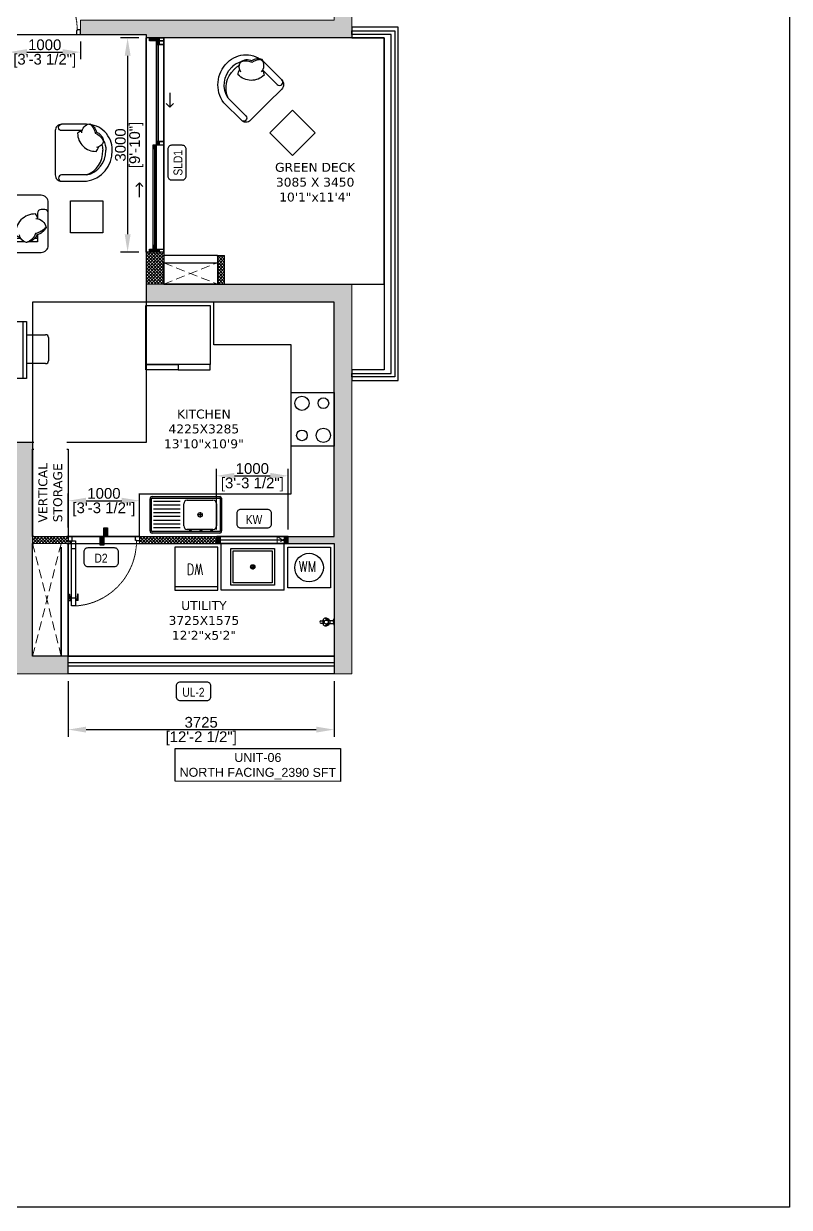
# Model space of a CAD drawing. Header units: millimetres. Extents: x 94643 to 134206, y 115494 to 180803.
# Drawn here: x 123475 to 134206, y 115494 to 132077 of the extents above; entities that cross this region are included whole.
import ezdxf
from ezdxf.enums import TextEntityAlignment as Align

# ---------------------------------------------------------------- set-up
doc = ezdxf.new("R2010")
doc.units = ezdxf.units.MM
for name, pattern in [('( Hidden )', [0.375, 0.25, -0.125]), ('3.5BHK EAST_UN-1$0$DASHED', [0.75, 0.5, -0.25]), ('3BHK  WEST_UN-2$0$2024-08-29_TOWER-A$0$HIDDEN', [9.525, 6.35, -3.175]), ('3BHK  WEST_UN-2$0$DASHED', [0.75, 0.5, -0.25])]:
    doc.linetypes.add(name, pattern=pattern)
for name, color, linetype in [('A-1S Sofa', 253, 'Continuous'), ('A-3S Sofa', 253, 'Continuous'), ('A-Dimensions', 4, 'Continuous'), ('A-Dining Table', 253, 'Continuous'), ('A-Dishwasher', 253, 'Continuous'), ('A-Door', 11, 'Continuous'), ('A-Door Line', 8, 'Continuous'), ('A-Elevation 10', 8, 'Continuous'), ('A-Fridge', 253, 'Continuous'), ('A-Furniture', 8, 'Continuous'), ('A-Hatch', 252, 'Continuous'), ('A-Kicthen Platforme', 253, 'Continuous'), ('A-Kitchen Sink', 253, 'Continuous'), ('A-Railing', 6, 'Continuous'), ('A-Room Boundary', 44, 'Continuous'), ('A-Shaft', 8, 'Continuous'), ('A-Shaft Line', 253, 'Continuous'), ('A-Shaft Wall', 253, 'Continuous'), ('A-Sink Platform', 253, 'Continuous'), ('A-Sofa Center  Table', 253, 'Continuous'), ('A-Sofa Side Table', 253, 'Continuous'), ('A-Stove', 253, 'Continuous'), ('A-Text Main', 44, 'Continuous'), ('A-Utility Tab', 253, 'Continuous'), ('A-Utilty Sink', 253, 'Continuous'), ('A-Vertival Storage', 253, 'Continuous'), ('A-Washing Machine', 253, 'Continuous'), ('A-Window', 4, 'Continuous')]:
    doc.layers.add(name, color=color, linetype=linetype)
doc.layers.add('A-Wall', color=240, linetype='Continuous', lineweight=35)
doc.styles.add('2024-08-29_TOWER-A$0$simplex-0.8', font='simplex.shx', dxfattribs={"width": 0.8})
doc.styles.add('3.5BHK EAST-UN-5$0$grid_text', font='verdana.ttf')
doc.styles.add('3.5BHK WEST-UN-6$0$grid_text', font='verdana.ttf')
doc.styles.add('3BHK  WEST_UN-2$0$2024-08-29_TOWER-A$0$simplex-0.8', font='simplex.shx', dxfattribs={"width": 0.8})
doc.styles.add('ARIAL', font='ARIALN.TTF')
doc.styles.add('S', font='arial.ttf', dxfattribs={"height": 150})
doc.styles.get("Standard").update_dxf_attribs({"font": 'arial.ttf'})
doc.dimstyles.new('DIMSMALL', dxfattribs={"dimtxt": 150, "dimasz": 250, "dimexe": 100, "dimexo": 100, "dimgap": 25, "dimtad": 1, "dimdec": 0, "dimzin": 0, "dimdsep": 46, "dimtxsty": 'S', "dimcen": 0, "dimdle": 100, "dimclrd": 8, "dimclre": 8, "dimclrt": 256, "dimazin": 0, "dimtfac": 1, "dimtdec": 0, "dimtix": 1, "dimtmove": 0, "dimatfit": 3, "dimldrblk": '12_DatumFilled', "dimfxl": 1, "dimtolj": 1, "dimtzin": 0, "dimlwd": -1, "dimlwe": -1, "dimarcsym": 1})

# ---------------------------------------------------------------- blocks, each defined once
blk = doc.blocks.new('*D237')
at = {"layer": 'A-Dimensions', "color": 8, "transparency": 16777216}
for p, q in [((125090, 131878), (124832, 131878)), ((124932, 131628), (124932, 129128)), ((125090, 128878), (124832, 128878))]:
    blk.add_line(p, q, dxfattribs=at)
for points in [[(124891, 131628), (124974, 131628), (124932, 131878)], [(124891, 129128), (124974, 129128), (124932, 128878)]]:
    blk.add_solid(points, dxfattribs=at)
at = {"layer": 'Defpoints', "color": 0, "transparency": 16777216}
for p in [(125190, 131878), (124932, 128878), (125190, 128878)]:
    blk.add_point(p, dxfattribs=at)
at = {"layer": 'A-Dimensions', "lineweight": 30, "transparency": 16777216, "char_height": 150, "attachment_point": 5, "rotation": 90, "style": 'S'}
for s, insert in [('\\A1;[9\'-10"]', (125053, 130378)), ('\\A1;3000', (124831, 130378))]:
    blk.add_mtext(s, dxfattribs=dict(at, insert=insert))
blk = doc.blocks.new('12_DatumFilled')
at = {"color": 8, "linetype": 'ByBlock'}
blk.add_solid([(0, 0.577), (-1, 0), (0, -0.577)], dxfattribs=at)
blk = doc.blocks.new('*D238')
at = {"layer": 'A-Dimensions', "color": 8, "transparency": 16777216}
for p, q in [((123270, 131828), (123270, 131579)), ((123520, 131679), (124020, 131679)), ((124270, 131828), (124270, 131579))]:
    blk.add_line(p, q, dxfattribs=at)
for points in [[(123520, 131721), (123520, 131637), (123270, 131679)], [(124020, 131721), (124020, 131637), (124270, 131679)]]:
    blk.add_solid(points, dxfattribs=at)
at = {"layer": 'Defpoints', "color": 0, "transparency": 16777216}
for p in [(123270, 131928), (124270, 131928), (124270, 131679)]:
    blk.add_point(p, dxfattribs=at)
at = {"layer": 'A-Dimensions', "lineweight": 30, "transparency": 16777216, "char_height": 150, "attachment_point": 5, "style": 'S'}
for s, insert in [('\\A1;1000', (123770, 131781)), ('\\A1;[3\'-3 1/2"]', (123770, 131557))]:
    blk.add_mtext(s, dxfattribs=dict(at, insert=insert))
blk = doc.blocks.new('*D247')
at = {"layer": 'A-Dimensions', "color": 8, "transparency": 16777216}
for p, q in [((126180, 124993), (126180, 125843)), ((126430, 125743), (126930, 125743)), ((127180, 124993), (127180, 125843))]:
    blk.add_line(p, q, dxfattribs=at)
for points in [[(126430, 125784), (126430, 125701), (126180, 125743)], [(126930, 125784), (126930, 125701), (127180, 125743)]]:
    blk.add_solid(points, dxfattribs=at)
at = {"layer": 'Defpoints', "color": 0, "transparency": 16777216}
for p in [(127180, 125743), (126180, 124893), (127180, 124893)]:
    blk.add_point(p, dxfattribs=at)
at = {"layer": 'A-Dimensions', "lineweight": 30, "transparency": 16777216, "char_height": 150, "attachment_point": 5, "style": 'S'}
for s, insert in [('\\A1;1000', (126680, 125844)), ('\\A1;[3\'-3 1/2"]', (126680, 125621))]:
    blk.add_mtext(s, dxfattribs=dict(at, insert=insert))
blk = doc.blocks.new('*D248')
at = {"layer": 'A-Dimensions', "color": 8, "transparency": 16777216}
for p, q in [((124100, 125018), (124100, 125494)), ((124350, 125394), (124850, 125394)), ((125100, 125018), (125100, 125494))]:
    blk.add_line(p, q, dxfattribs=at)
for points in [[(124350, 125436), (124350, 125352), (124100, 125394)], [(124850, 125436), (124850, 125352), (125100, 125394)]]:
    blk.add_solid(points, dxfattribs=at)
at = {"layer": 'Defpoints', "color": 0, "transparency": 16777216}
for p in [(125100, 125394), (124100, 124918), (125100, 124918)]:
    blk.add_point(p, dxfattribs=at)
at = {"layer": 'A-Dimensions', "lineweight": 30, "transparency": 16777216, "char_height": 150, "attachment_point": 5, "style": 'S'}
for s, insert in [('\\A1;1000', (124600, 125496)), ('\\A1;[3\'-3 1/2"]', (124600, 125272))]:
    blk.add_mtext(s, dxfattribs=dict(at, insert=insert))
blk = doc.blocks.new('*D249')
at = {"layer": 'A-Dimensions', "color": 8, "transparency": 16777216}
for p, q in [((124100, 122868), (124100, 122087)), ((127825, 122868), (127825, 122087)), ((124350, 122187), (127575, 122187))]:
    blk.add_line(p, q, dxfattribs=at)
for points in [[(124350, 122229), (124350, 122146), (124100, 122187)], [(127575, 122229), (127575, 122146), (127825, 122187)]]:
    blk.add_solid(points, dxfattribs=at)
at = {"layer": 'Defpoints', "color": 0, "transparency": 16777216}
for p in [(124100, 122968), (127825, 122968), (127825, 122187)]:
    blk.add_point(p, dxfattribs=at)
at = {"layer": 'A-Dimensions', "lineweight": 30, "transparency": 16777216, "char_height": 150, "attachment_point": 5, "style": 'S'}
for s, insert in [('\\A1;3725', (125963, 122289)), ('\\A1;[12\'-2 1/2"]', (125963, 122065))]:
    blk.add_mtext(s, dxfattribs=dict(at, insert=insert))
blk = doc.blocks.new('A$Ccfbdbe87')
at = {"layer": 'A-Door'}
for p, q in [((6, 895), (44, 895)), ((6, 895), (6, 807)), ((17, 807), (25, 895)), ((23, 879), (44, 879)), ((100, 973), (44, 973)), ((44, 973), (44, 62)), ((100, 862), (44, 862)), ((100, 62), (100, 973)), ((139, 895), (100, 895)), ((121, 879), (100, 879)), ((128, 807), (119, 895)), ((139, 895), (139, 807)), ((6, 807), (17, 807)), ((139, 807), (128, 807)), ((100, 174), (44, 174)), ((0, 0), (0, 62)), ((0, 62), (44, 62)), ((56, 0), (0, 0)), ((17, 74), (50, 74)), ((33, 90), (33, 57)), ((44, 62), (100, 62)), ((44, 62), (44, 56)), ((44, 56), (56, 56)), ((56, 56), (56, 0)), ((100, 62), (100, 62)), ((944, 56), (944, 0)), ((956, 56), (944, 56)), ((944, 0), (1000, 0)), ((1000, 62), (956, 62)), ((956, 62), (956, 56)), ((1000, 0), (1000, 62))]:
    blk.add_line(p, q, dxfattribs=at)
blk.add_circle((33, 74), 11.1, dxfattribs=at)
at = {"layer": 'A-Door', "linetype": '3BHK  WEST_UN-2$0$DASHED', "lineweight": 0}
blk.add_arc((42, 61), 914, 0.0822, 86.3506, dxfattribs=at)
blk = doc.blocks.new('A$C5491d69a')
at = {"layer": 'A-Door'}
for p, q in [((56, 0), (0, 0)), ((0, 0), (0, -62)), ((0, -62), (44, -62)), ((17, -74), (50, -74)), ((33, -90), (33, -57)), ((44, -62), (44, -56)), ((44, -56), (56, -56)), ((44, -973), (44, -62)), ((44, -62), (100, -62)), ((56, -56), (56, 0)), ((100, -62), (100, -973)), ((100, -62), (100, -62)), ((944, -56), (944, 0)), ((944, 0), (1000, 0)), ((956, -56), (944, -56)), ((956, -62), (956, -56)), ((1000, -62), (956, -62)), ((1000, 0), (1000, -62)), ((100, -174), (44, -174)), ((6, -807), (17, -807)), ((6, -895), (6, -807)), ((17, -807), (25, -895)), ((128, -807), (119, -895)), ((139, -807), (128, -807)), ((139, -895), (139, -807)), ((6, -895), (44, -895)), ((23, -879), (44, -879)), ((100, -862), (44, -862)), ((100, -973), (44, -973)), ((121, -879), (100, -879)), ((139, -895), (100, -895))]:
    blk.add_line(p, q, dxfattribs=at)
blk.add_circle((33, -74), 11.1, dxfattribs=at)
at = {"layer": 'A-Door', "linetype": '3.5BHK EAST_UN-1$0$DASHED', "lineweight": 0}
blk.add_arc((42, -61), 914, 273.6494, 359.9178, dxfattribs=at)
blk = doc.blocks.new('A$C2fd0a982')
at = {"layer": 'A-Fridge'}
for points in [[(0, 0), (0, -825), (-900, -825), (-900, 0)], [(-450, -825), (-450, -900), (-900, -900), (-900, -825)], [(-450, -825), (-450, -900), (0, -900), (0, -825)]]:
    blk.add_lwpolyline(points, close=True, dxfattribs=at)
blk = doc.blocks.new('A$Ce642c601')
at = {"layer": 'A-Stove'}
blk.add_lwpolyline([(0, 750), (600, 750), (600, 0), (0, 0), (0, 750)], dxfattribs=at)
for centre, radius in [((150, 600), 100), ((450, 600), 75), ((150, 150), 75), ((450, 150), 100)]:
    blk.add_circle(centre, radius, dxfattribs=at)
blk = doc.blocks.new('3BHK  WEST_UN-2$0$2024-08-30_TOWER-C$0$SINK')
at = {"layer": 'A-Kitchen Sink'}
for p, q in [((-1, -0.229), (-1, 0.221)), ((-0.98, -0.235), (-0.98, 0.227)), ((-0.974, 0.251), (-0.026, 0.251)), ((-0.974, 0.231), (-0.026, 0.231)), ((-0.58, 0.181), (-0.955, 0.181)), ((-0.48, 0.201), (-0.12, 0.201)), ((-0.02, 0.227), (-0.02, -0.235)), ((0, 0.229), (0, -0.229)), ((-0.58, 0.129), (-0.955, 0.129)), ((-0.58, 0.076), (-0.955, 0.076)), ((-0.58, 0.023), (-0.955, 0.023)), ((-0.53, -0.159), (-0.53, 0.151)), ((-0.3, 0.035), (-0.3, -0.004)), ((-0.07, 0.151), (-0.07, -0.159)), ((-0.58, -0.03), (-0.955, -0.03)), ((-0.58, -0.082), (-0.955, -0.082)), ((-0.58, -0.135), (-0.955, -0.135)), ((-0.3, -0.004), (-0.339, -0.004)), ((-0.261, -0.004), (-0.3, -0.004)), ((-0.3, -0.004), (-0.3, -0.043)), ((-0.026, -0.239), (-0.974, -0.239)), ((-0.026, -0.259), (-0.974, -0.259)), ((-0.58, -0.188), (-0.955, -0.188)), ((-0.12, -0.209), (-0.48, -0.209))]:
    blk.add_line(p, q, dxfattribs=at)
for centre, radius in [((-0.3, -0.004), 0.0308), ((-0.438, -0.226), 0.0108), ((-0.288, -0.226), 0.0108), ((-0.138, -0.226), 0.0108)]:
    blk.add_circle(centre, radius, dxfattribs=at)
for centre, radius, start, end in [((-0.974, 0.225), 0.026, 90, 188.7683), ((-0.974, 0.225), 0.00601, 90, 161.6952), ((-0.48, 0.151), 0.05, 90, 180), ((-0.12, 0.151), 0.05, 360, 90), ((-0.026, 0.225), 0.026, 8.7683, 90), ((-0.026, 0.225), 0.00601, 18.3048, 90), ((-0.48, -0.159), 0.05, 180, 270), ((-0.12, -0.159), 0.05, 270, 0), ((-0.974, -0.233), 0.026, 171.2317, 270), ((-0.974, -0.233), 0.00601, 198.3048, 270), ((-0.026, -0.233), 0.026, 270, 8.7683), ((-0.026, -0.233), 0.00601, 270, 341.6952)]:
    blk.add_arc(centre, radius, start, end, dxfattribs=at)
blk = doc.blocks.new('3BHK  WEST_UN-2$0$2024-08-29_TOWER-A$0$POT WASH')
at = {"layer": 'A-Utilty Sink'}
for p, q in [((0, 0), (0, 0.51)), ((0, 0.51), (0.61, 0.51)), ((0.61, 0.51), (0.61, 0)), ((0.032, 0.032), (0.032, 0.477)), ((0.032, 0.477), (0.578, 0.477)), ((0.578, 0.477), (0.578, 0.032)), ((0.34, 0.255), (0.27, 0.255)), ((0.305, 0.22), (0.305, 0.29)), ((0.61, 0), (0, 0)), ((0.578, 0.032), (0.032, 0.032))]:
    blk.add_line(p, q, dxfattribs=at)
for radius in [0.03, 0.025]:
    blk.add_circle((0.305, 0.255), radius, dxfattribs=at)
blk = doc.blocks.new('3BHK  WEST_UN-2$0$2024-08-29_TOWER-A$0$WASHING MACHINE')
at = {"layer": 'A-Washing Machine'}
for p, q in [((0, 0), (0.6, 0)), ((0, -0.57), (0, 0)), ((0.6, 0), (0.6, -0.57)), ((0.6, -0.57), (0, -0.57))]:
    blk.add_line(p, q, dxfattribs=at)
blk.add_circle((0.3, -0.285), 0.2, dxfattribs=at)
at = {"layer": 'A-Washing Machine', "insert": (0.403, -0.195), "char_height": 0.15, "width": 0.23007, "attachment_point": 3, "style": '3BHK  WEST_UN-2$0$2024-08-29_TOWER-A$0$simplex-0.8'}
blk.add_mtext('WM', dxfattribs=at)
blk = doc.blocks.new('3BHK  WEST_UN-2$0$2024-08-29_TOWER-A$0$DISH WASHER')
at = {"layer": 'A-Dishwasher', "linetype": '3BHK  WEST_UN-2$0$2024-08-29_TOWER-A$0$HIDDEN', "ltscale": 0.2}
for p, q in [((0, 0.6), (0.6, 0.6)), ((0, 0), (0, 0.6)), ((0, 0.55), (0.6, 0.55)), ((0.6, 0.6), (0.6, 0)), ((0.6, 0), (0, 0))]:
    blk.add_line(p, q, dxfattribs=at)
at = {"layer": 'A-Dishwasher', "insert": (0.395, 0.235), "char_height": 0.15, "width": 0.23007, "attachment_point": 9, "style": '3BHK  WEST_UN-2$0$2024-08-29_TOWER-A$0$simplex-0.8'}
blk.add_mtext('\\pxqc;DW', dxfattribs=at)
blk = doc.blocks.new('3BHK  WEST_UN-2$0$wer4t5yyht')
at = {"layer": 'A-Utility Tab', "linetype": 'Continuous'}
for p, q in [((52741, -60617), (52768, -60617)), ((52741, -60653), (52768, -60653)), ((52777, -60595), (52775, -60593)), ((52775, -60677), (52777, -60674)), ((52799, -60582), (52798, -60580)), ((52798, -60690), (52799, -60688)), ((52865, -60614), (52913, -60614)), ((52865, -60655), (52913, -60655)), ((52868, -60622), (52871, -60622)), ((52868, -60648), (52871, -60648)), ((52917, -60635), (52919, -60609)), ((52917, -60635), (52919, -60661)), ((52919, -60609), (52920, -60592)), ((52919, -60661), (52920, -60678)), ((52923, -60589), (52925, -60589)), ((52923, -60680), (52925, -60680)), ((52925, -60635), (52925, -60589)), ((52925, -60680), (52925, -60635))]:
    blk.add_line(p, q, dxfattribs=at)
blk.add_circle((52815, -60636), 28.4, dxfattribs=at)
for centre, radius, start, end in [((52744, -60635), 18.2, 99.4974, 260.5026), ((52869, -60635), 103, 169.933, 190.0494), ((52869, -60635), 103, 155.9783, 169.933), ((52869, -60635), 103, 190.0494, 204.0217), ((52815, -60635), 57.3, 106.752, 133.248), ((52815, -60635), 57.3, 226.752, 253.248), ((52061, -60635), 717, 356.8298, 3.1702), ((52788, -60682), 103, 41.0972, 84.0217), ((52788, -60588), 103, 275.9783, 318.9028), ((53192, -59982), 717, 236.8298, 243.1702), ((53192, -61287), 717, 116.8298, 123.1702), ((52788, -60682), 103, 35.9783, 41.0972), ((52788, -60588), 103, 318.9028, 324.0217), ((52815, -60635), 57.3, 346.752, 13.248), ((52913, -60608), 5.97, 270, 355.486), ((52913, -60661), 5.97, 4.514, 90), ((52923, -60592), 2.39, 90, 175.486), ((52923, -60592), 2.39, 90, 175.486), ((52923, -60678), 2.39, 184.514, 270)]:
    blk.add_arc(centre, radius, start, end, dxfattribs=at)
blk = doc.blocks.new('3BHK  WEST_UN-3$0$2024-08-29_TOWER-A$0$SIDE TABLE')
at = {"layer": 'A-Furniture'}
blk.add_lwpolyline([(0.45, 0), (0, 0), (0, 0.45), (0.45, 0.45)], close=True, dxfattribs=at)
blk = doc.blocks.new('3BHK  WEST_UN-3$0$A$Ce69b8bcf')
at = {"layer": 'A-1S Sofa'}
for points in [[(800, 435), (800, 90, -0.414214), (710, 0), (361, 0, -0.376272), (0, 430), (0, 435), (0, 439, -0.414214), (361, 800), (710, 800, -0.414214), (800, 710), (800, 435)], [(315, 807, 0.14773), (238, 676, 0.213343), (124, 559, 0.178662)], [(232, 694, 0.306663), (124, 559, 0.30633), (222, 472, -0.872847)], [(426, 701, -0.165541), (486, 673, -0.425989), (227, 420, -0.121523), (192, 480, 7.115464)], [(429, 678, 0.356772), (315, 807, 0.249542), (222, 690, -9.61688)], [(424, 710), (710, 710, 0.414214), (755, 755), (755, 755, 0.414214), (710, 800)], [(126, 574, 0.130591), (90, 439), (90, 435)], [(145, 516, 0.072384), (135, 439), (135, 435)], [(361, 90, -0.364589), (90, 430), (90, 435)], [(361, 90, -0.321599), (135, 430), (135, 435)], [(361, 90), (710, 90, -0.414214), (755, 45), (755, 45, -0.414214), (710, 0)]]:
    blk.add_lwpolyline(points, format="xyb", dxfattribs=at)
blk = doc.blocks.new('A$Cd043085b')
at = {"layer": 'A-Door', "linetype": 'Continuous'}
for points in [[(-203, 3000), (-203, 2960), (-53, 2960), (-53, 3000)], [(-53, 2960), (-103, 2960), (-103, 2910), (-53, 2910)], [(-153, 1500), (-153, 1450), (-103, 1450), (-103, 1500)], [(-103, 1500), (-53, 1500), (-53, 1550), (-103, 1550)], [(-203, 40), (-203, 0), (-53, 0), (-53, 40)], [(-103, 40), (-103, 90), (-153, 90), (-153, 40)]]:
    blk.add_hatch(color=256, dxfattribs=at).paths.add_polyline_path(points)
for p, q in [((-203, 3000), (-250, 3000)), ((-250, 0), (-250, 3000)), ((-203, 3000), (-250, 3000)), ((0, 3000), (-203, 3000)), ((-203, 3000), (0, 3000)), ((-203, 2960), (-203, 3000)), ((0, 3000), (-203, 3000)), ((0, 3000), (-203, 3000)), ((0, 0), (0, 3000)), ((0, 3000), (0, 2960)), ((0, 2960), (-203, 2960)), ((-103, 2910), (-103, 2960)), ((-103, 2960), (0, 2960)), ((0, 2910), (-103, 2910)), ((-78, 2910), (-78, 1550)), ((0, 2960), (0, 2910)), ((84, 2230), (84, 2030)), ((84, 2030), (34, 2080)), ((84, 2030), (134, 2080)), ((-153, 1500), (-153, 1450)), ((-103, 1500), (-153, 1500)), ((-103, 1500), (-103, 1550)), ((-103, 1550), (0, 1550)), ((0, 1500), (-103, 1500)), ((-103, 1450), (-103, 1500)), ((0, 1550), (0, 1500)), ((-153, 1450), (-103, 1450)), ((-128, 90), (-128, 1450)), ((-343, 970), (-393, 920)), ((-343, 770), (-343, 970)), ((-343, 970), (-293, 920)), ((-203, 0), (-250, 0)), ((-203, 0), (-250, 0)), ((-203, 40), (0, 40)), ((-203, 0), (-203, 40)), ((0, 0), (-203, 0)), ((0, 0), (-203, 0)), ((0, 0), (-203, 0)), ((0, 0), (-203, 0)), ((-103, 90), (-153, 90)), ((-153, 90), (-153, 40)), ((-153, 40), (-103, 40)), ((-103, 40), (-103, 90)), ((0, 40), (0, 0))]:
    blk.add_line(p, q, dxfattribs=at)
at = {"layer": 'A-Door', "linetype": 'Continuous', "flags": 128}
for points in [[(-78, 2910), (-78, 1550), (-103, 1550), (-103, 2910)], [(0, 2910), (0, 1550), (-78, 1550), (-78, 2910)], [(-128, 90), (-128, 1450), (-153, 1450), (-153, 90)], [(-103, 90), (-103, 1450), (-128, 1450), (-128, 90)]]:
    blk.add_lwpolyline(points, close=True, dxfattribs=at)
blk = doc.blocks.new('A$C63d8cd3e')
at = {"layer": 'A-Window', "linetype": 'Continuous'}
for points in [[(0, 100), (0, 0), (50, 0), (50, 100)], [(1000, 0), (1000, 100), (950, 100), (950, 0)]]:
    blk.add_hatch(color=256, dxfattribs=at).paths.add_polyline_path(points)
for p, q in [((0, 100), (0, 100)), ((0, 0), (0, 100)), ((1000, 100), (0, 100)), ((0, 100), (50, 100)), ((0, 0), (0, 100)), ((0, 0), (0, 100)), ((0, 100), (0, 100)), ((50, 0), (0, 0)), ((50, 100), (50, 0)), ((50, 100), (950, 100)), ((950, 50), (50, 50)), ((1000, 0), (50, 0)), ((950, 0), (950, 100)), ((950, 100), (1000, 100)), ((1000, 0), (950, 0)), ((1000, 100), (1000, 100)), ((1000, 0), (1000, 100)), ((1000, 0), (1000, 100)), ((1000, 0), (1000, 100)), ((1000, 100), (1000, 100))]:
    blk.add_line(p, q, dxfattribs=at)
blk = doc.blocks.new('2024-08-29_TOWER-A$0$WNTG')
at = {"layer": 'A-Text Main'}
blk.add_lwpolyline([(-188, 246), (188, 246, -0.414214), (243, 191), (243, 43, -0.414214), (188, -12), (-188, -12, -0.414214), (-243, 43), (-243, 191, -0.414214)], format="xyb", close=True, dxfattribs=at)
at = {"layer": 'A-Text Main', "style": '2024-08-29_TOWER-A$0$simplex-0.8', "width": 0.8}
blk.add_attdef('WNTG', text='', height=150, dxfattribs=at).set_placement((-2, 43), align=Align.CENTER)
blk = doc.blocks.new('TILE DROP')
at = {"layer": 'A-Door Line'}
h = blk.add_hatch(dxfattribs=at)
h.set_pattern_fill('ANSI31', color=8, scale=0.1)
h.set_pattern_definition([(45, (-18.584744, -6.592634), (-0.008838835, 0.008838835), [])])
h.paths.add_polyline_path([(0, 0.05), (-0.12, 0.05), (-0.12, 0), (0, 0)])
h.paths.add_polyline_path([(0.12, -0.05), (0.12, 0), (0, 0), (0, -0.05)])
at = {"layer": 'A-Door Line', "color": 8}
for points in [[(-0.12, 0), (-0.12, 0.05), (0, 0.05), (0, 0)], [(0, -0.05), (0, 0), (0.12, 0), (0.12, -0.05)]]:
    blk.add_lwpolyline(points, close=True, dxfattribs=at)
blk = doc.blocks.new('A$C81f2a20b')
at = {"layer": 'A-Dining Table', "linetype": 'Continuous'}
for p, q in [((250, 800), (250, 1047)), ((291, 1087), (615, 1087)), ((655, 1047), (655, 800)), ((945, 1047), (945, 800)), ((1309, 1087), (985, 1087)), ((1350, 800), (1350, 1047)), ((0, 0), (0, 800)), ((0, 800), (1600, 800)), ((50, 0), (50, 800)), ((1550, 0), (1550, 800)), ((1600, 800), (1600, 0)), ((-308, 574), (-308, 250)), ((0, 615), (-267, 615)), ((1600, 615), (1867, 615)), ((1908, 574), (1908, 250)), ((-267, 210), (0, 210)), ((1867, 210), (1600, 210)), ((1600, 0), (0, 0)), ((250, 0), (250, -247)), ((655, -247), (655, 0)), ((945, -247), (945, 0)), ((1350, 0), (1350, -247)), ((291, -287), (615, -287)), ((1309, -287), (985, -287))]:
    blk.add_line(p, q, dxfattribs=at)
for centre, start, end in [((291, 1047), 90, 180), ((615, 1047), 0, 90), ((985, 1047), 90, 180), ((1309, 1047), 0, 90), ((-267, 574), 90, 180), ((1867, 574), 0, 90), ((-267, 250), 180, 270), ((1867, 250), 270, 0), ((291, -247), 180, 270), ((615, -247), 270, 0), ((985, -247), 180, 270), ((1309, -247), 270, 0)]:
    blk.add_arc(centre, 40.5, start, end, dxfattribs=at)
blk = doc.blocks.new('A$C0c66614e')
at = {"layer": 'A-Sofa Center  Table', "linetype": 'Continuous'}
blk.add_lwpolyline([(0, 0), (450, 0), (450, 450), (0, 450)], close=True, dxfattribs=at)
blk = doc.blocks.new('3.5BHK EAST_UN-1$0$A$Cb1453656')
at = {"layer": 'A-3S Sofa'}
for points in [[(2200, 700, 0.414214), (2100, 800), (1500, 800, 0.414214), (1450, 750, 0.414214), (1400, 800), (800, 800, 0.414214), (750, 750, 0.414214), (700, 800), (100, 800, 0.414214), (0, 700), (0, 100, 0.414214), (100, 0), (2100, 0, 0.414214), (2200, 100)], [(770, 150), (1430, 150, 0.414214), (1450, 170), (1450, 180, 0.414214), (1430, 200), (770, 200, 0.414214), (750, 180), (750, 170, 0.414214)]]:
    blk.add_lwpolyline(points, format="xyb", close=True, dxfattribs=at)
for points in [[(700, 200, 0.414214), (750, 250), (750, 750, 0.414214)], [(1500, 200, -0.414214), (1450, 250), (1450, 750, -0.414214)], [(150, 473), (150, 550, 0.414214), (100, 600), (50, 600, 0.414214), (0, 550)], [(150, 473, -0.165541), (181, 539, -0.200231), (379, 458, -0.121523)], [(419, 473, -0.165541), (450, 539, -0.425989), (731, 252, -0.121523), (664, 213, 7.115464)], [(2050, 473, 0.165541), (2019, 539, 0.425989), (1738, 252, 0.121523), (1805, 213, -7.115464)], [(2200, 550, 0.414214), (2150, 600), (2100, 600, 0.414214), (2050, 550), (2050, 473)], [(175, 476, 0.356772), (32, 350, 0.249542), (162, 246, -9.61688)], [(32, 350, 0.14773), (178, 264, 0.213343), (307, 138, 0.178662)], [(444, 476, 0.356772), (301, 350, 0.249542), (431, 246, -9.61688)], [(301, 350, 0.14773), (447, 264, 0.213343), (576, 138, 0.178662)], [(2168, 350, -0.14773), (2022, 264, -0.213343), (1893, 138, -0.178662)], [(2025, 476, -0.356772), (2168, 350, -0.249542), (2038, 246, 9.61688)], [(255, 150), (150, 150), (150, 248, 0.414214)], [(188, 200), (170, 200, 0.414214), (150, 180), (150, 170, 0.414214), (170, 150)], [(158, 257, 0.306663), (307, 138, 0.30633), (404, 246, -0.872847)], [(458, 200), (389, 200, 0.414214)], [(437, 232, -0.071865), (395, 213, 7.115464)], [(427, 257, 0.306663), (576, 138, 0.30633), (674, 246, -0.872847)], [(608, 150), (730, 150, 0.414214), (750, 170), (750, 180, 0.414214), (730, 200), (658, 200, 0.414214)], [(800, 200, -0.414214), (750, 250)], [(1400, 200, 0.414214), (1450, 250)], [(1862, 150), (1470, 150, -0.414214), (1450, 170), (1450, 180, -0.414214), (1470, 200), (1811, 200, -0.414214)], [(2042, 257, -0.306663), (1893, 138, -0.30633), (1796, 246, 0.872847)], [(2012, 200), (2030, 200, -0.414214), (2050, 180), (2050, 170, -0.414214), (2030, 150)]]:
    blk.add_lwpolyline(points, format="xyb", dxfattribs=at)
for points in [[(2050, 248), (2050, 150), (1945, 150)], [(525, 150), (338, 150)], [(1862, 150), (608, 150)]]:
    blk.add_lwpolyline(points, dxfattribs=at)
blk = doc.blocks.new('Unit-6')
at = {"layer": 'A-Hatch', "linetype": 'Continuous'}
h = blk.add_hatch(color=256, dxfattribs=at)
h.dxf.hatch_style = 1
h.paths.add_polyline_path([(-12775, 13070), (-12775, 11920), (-12525, 11920), (-12525, 12820), (-7825, 12820), (-7825, 13070)])
h.paths.add_polyline_path([(-7825, 9160), (-7825, 8960), (-12525, 8960), (-12525, 8110), (-12775, 8110), (-12775, 10120), (-12525, 10120), (-12525, 9160)])
h.paths.add_polyline_path([(-5007, 13070), (-753, 13070), (-753, 12820), (-5007, 12820)])
h.paths.add_polyline_path([(-4806, 9160), (-4806, 8960), (-6625, 8960), (-6625, 12820), (-6625, 13070), (-6425, 13070), (-6425, 12820), (-6425, 9160)])
h.paths.add_polyline_path([(-2885, 8960), (-3805, 8960), (-3805, 9160), (-250, 9160), (-250, 9810), (0, 9810), (0, 8910), (-2636, 8910), (-2885, 8910)])
h.paths.add_polyline_path([(-2885, 5460), (-2885, 5210), (-250, 5210), (-250, 1925), (-895, 1925), (-895, 1825), (-250, 1825), (-250, 0), (0, 0), (0, 5460)])
h.paths.add_polyline_path([(-4475, 250), (-4475, 3240), (-6370, 3240), (-6370, 2990), (-4726, 2990), (-4726, 250), (-5460, 250), (-5460, 0), (-3975, 0), (-3975, 250)])
h.paths.add_polyline_path([(-7825, 1855), (-7825, 4110), (-8025, 4110), (-8025, 1855)])
h.paths.add_polyline_path([(-9025, 4110), (-12775, 4110), (-12775, 0), (-11922, 0), (-11922, 250), (-12525, 250), (-12525, 3910), (-9025, 3910)])
h.paths.add_polyline_path([(-10030, 5730), (-10030, 5530), (-11615, 5530), (-12775, 5530), (-12775, 6610), (-12525, 6610), (-12525, 5730)])
h.paths.add_polyline_path([(-9180, 5530), (-7825, 5530), (-7825, 7960), (-8025, 7960), (-8025, 5730), (-9180, 5730)])
h.paths.add_polyline_path([(-8702, 248), (-11172, 250), (-11172, 0), (-8702, 0)])
h.paths.add_polyline_path([(-6210, 250), (-6210, 0), (-7952, 0), (-7952, 250)])
at = {"layer": 'A-Door Line', "linetype": 'Continuous'}
blk.add_lwpolyline([(-4805, 8960), (-3805, 8960)], dxfattribs=at)
at = {"layer": 'A-Elevation 10', "linetype": 'Continuous'}
blk.add_line((-1885, 5860), (-2635, 5860), dxfattribs=at)
at = {"layer": 'A-Elevation 10'}
blk.add_lwpolyline([(650, 4110), (650, 9060), (0, 9060), (0, 8910), (450, 8910), (450, 4260), (0, 4260), (0, 4110), (650, 4110)], dxfattribs=at)
at = {"layer": 'A-Elevation 10', "linetype": 'Continuous'}
for points in [[(-1885, 5760), (-1885, 5460), (-2635, 5460), (-2635, 5760)], [(-4475, 1825), (-4075, 1825), (-4075, 250), (-4475, 250)]]:
    blk.add_lwpolyline(points, close=True, dxfattribs=at)
at = {"layer": 'A-Elevation 10'}
blk.add_lwpolyline([(-3975, 250), (-250, 250), (-250, 0), (-3975, 0)], close=True, dxfattribs=at)
at = {"layer": 'A-Kicthen Platforme', "linetype": 'Continuous'}
blk.add_lwpolyline([(-2975, 1925), (-2975, 2525), (-852, 2525), (-852, 4610), (-1937, 4610), (-1937, 5210)], dxfattribs=at)
at = {"layer": 'A-Railing'}
for p, q in [((-250, 157), (-3975, 157)), ((-250, 107), (-3975, 107))]:
    blk.add_line(p, q, dxfattribs=at)
blk.add_lwpolyline([(600, 4160), (0, 4160), (0, 4210), (550, 4210), (550, 8960), (0, 8960), (0, 9010), (600, 9010)], close=True, dxfattribs=at)
at = {"layer": 'A-Room Boundary', "linetype": 'Continuous'}
for points in [[(-7825, 8960), (-2885, 8960), (-2885, 3240), (-7825, 3240)], [(-2635, 5460), (450, 5460), (450, 8910), (-2635, 8910)], [(-250, 5210), (-4475, 5210), (-4475, 1925), (-250, 1925)], [(-3975, 1825), (-250, 1825), (-250, 250), (-3975, 250)]]:
    blk.add_lwpolyline(points, close=True, dxfattribs=at)
at = {"layer": 'A-Shaft', "linetype": '( Hidden )', "lineweight": 0, "ltscale": 500}
for points in [[(-2635, 5460), (-1885, 5760)], [(-2635, 5760), (-1885, 5460)], [(-895, 1925), (-1045, 1825)], [(-1045, 1925), (-895, 1825)]]:
    blk.add_lwpolyline(points, dxfattribs=at)
blk.add_lwpolyline([(-895, 1925), (-1045, 1925), (-1045, 1825), (-895, 1825)], close=True, dxfattribs=at)
at = {"layer": 'A-Shaft Wall', "linetype": 'Continuous'}
blk.add_lwpolyline([(-4075, 1825), (-3975, 1825), (-3975, 250), (-4075, 250)], close=True, dxfattribs=at)
at = {"layer": 'A-Sink Platform', "linetype": 'Continuous'}
for points in [[(-950, 1175), (-1831, 1175), (-1831, 1825)], [(-950, 1175), (-950, 1825)]]:
    blk.add_lwpolyline(points, dxfattribs=at)
at = {"layer": 'A-Vertival Storage', "linetype": 'Continuous'}
blk.add_lwpolyline([(-4475, 3150), (-3976, 3150), (-3976, 1925), (-4475, 1925)], close=True, dxfattribs=at)
at = {"layer": 'A-Wall', "lineweight": 0}
for points in [[(-2885, 8960), (-3805, 8960), (-3805, 9160), (-250, 9160), (-250, 9810), (0, 9810), (0, 8910), (-2636, 8910), (-2885, 8910)], [(-2635, 5460), (-2635, 5910), (-2885, 5910), (-2885, 5460)], [(-1885, 5860), (-1885, 5460), (-1785, 5460), (-1785, 5860)], [(-2885, 5460), (-2885, 5210), (-250, 5210), (-250, 1925), (-895, 1925), (-895, 1825), (-250, 1825), (-250, 0), (0, 0), (0, 5460)], [(-2975, 1925), (-2975, 1825), (-1895, 1825), (-1895, 1925)]]:
    blk.add_lwpolyline(points, close=True, dxfattribs=at)
at = {"layer": 'A-1S Sofa', "ltscale": 600, "rotation": 314.9999999213227}
blk.add_blockref('3BHK  WEST_UN-3$0$A$Ce69b8bcf', (-2051, 8258), dxfattribs=at)
at = {"layer": 'A-1S Sofa', "ltscale": 600, "xscale": -1}
blk.add_blockref('3BHK  WEST_UN-3$0$A$Ce69b8bcf', (-3358, 6901), dxfattribs=at)
at = {"layer": 'A-3S Sofa', "ltscale": 600}
blk.add_blockref('3.5BHK EAST_UN-1$0$A$Cb1453656', (-6455, 5905), dxfattribs=at)
at = {"layer": 'A-Dining Table', "linetype": 'Continuous'}
blk.add_blockref('A$C81f2a20b', (-6159, 4137), dxfattribs=at)
at = {"layer": 'A-Dishwasher', "xscale": -1000.000000000001, "yscale": 1000.000000000001, "zscale": 1000.000000000001, "rotation": 180}
blk.add_blockref('3BHK  WEST_UN-2$0$2024-08-29_TOWER-A$0$DISH WASHER', (-2481, 1775), dxfattribs=at)
at = {"layer": 'A-Door', "linetype": 'Continuous'}
for name, p in [('A$Ccfbdbe87', (-4806, 8960)), ('A$Cd043085b', (-2635, 5910))]:
    blk.add_blockref(name, p, dxfattribs=at)
at = {"layer": 'A-Door Line', "color": 8, "xscale": 1000.000000000004, "yscale": 1000.000000000004, "zscale": 1000.000000000004, "rotation": 269.9999999999999}
blk.add_blockref('TILE DROP', (-3476, 1925), dxfattribs=at)
at = {"layer": 'A-Fridge', "ltscale": 600}
blk.add_blockref('A$C2fd0a982', (-1987, 5160), dxfattribs=at)
at = {"layer": 'A-Kitchen Sink', "xscale": 1000, "yscale": 1000, "zscale": 1000}
blk.add_blockref('3BHK  WEST_UN-2$0$2024-08-30_TOWER-C$0$SINK', (-1827, 2233), dxfattribs=at)
at = {"layer": 'A-Sofa Center  Table', "linetype": 'Continuous', "xscale": -1, "rotation": 314.9999999996934}
blk.add_blockref('A$C0c66614e', (-834, 7263), dxfattribs=at)
at = {"layer": 'A-Sofa Side Table', "ltscale": 600, "xscale": 1000, "yscale": 1000, "zscale": 1000, "rotation": 270}
blk.add_blockref('3BHK  WEST_UN-3$0$2024-08-29_TOWER-A$0$SIDE TABLE', (-3943, 6630), dxfattribs=at)
at = {"layer": 'A-Stove', "ltscale": 600}
blk.add_blockref('A$Ce642c601', (-850, 3192), dxfattribs=at)
at = {"layer": 'A-Text Main'}
ref = blk.add_blockref('2024-08-29_TOWER-A$0$WNTG', (-2569, 7163), dxfattribs=dict(at, xscale=-1, rotation=270))
ref.add_attrib('WNTG', 'SLD1', dxfattribs={"height": 125, "rotation": 90, "style": 'ARIAL'}).set_placement((-2375, 7161), align=Align.CENTER)
ref = blk.add_blockref('2024-08-29_TOWER-A$0$WNTG', (-1370, 2292), dxfattribs=dict(at, xscale=-1, rotation=180))
ref.add_attrib('WNTG', 'KW', dxfattribs={"height": 125, "style": 'ARIAL'}).set_placement((-1372, 2099), align=Align.CENTER)
ref = blk.add_blockref('2024-08-29_TOWER-A$0$WNTG', (-3515, 1752), dxfattribs=dict(at, xscale=-1, rotation=180))
ref.add_attrib('WNTG', 'D2', dxfattribs={"height": 125, "style": 'ARIAL'}).set_placement((-3516, 1559), align=Align.CENTER)
ref = blk.add_blockref('2024-08-29_TOWER-A$0$WNTG', (-2219, -126), dxfattribs=dict(at, xscale=-1, rotation=180))
ref.add_attrib('WNTG', 'UL-2', dxfattribs={"height": 125, "style": 'ARIAL'}).set_placement((-2221, -320), align=Align.CENTER)
at = {"layer": 'A-Utility Tab'}
blk.add_blockref('3BHK  WEST_UN-2$0$wer4t5yyht', (-53175, 61362), dxfattribs=at)
at = {"layer": 'A-Utilty Sink', "xscale": 1000.000000000001, "yscale": 1000.000000000001, "zscale": 1000.000000000001, "rotation": 180}
blk.add_blockref('3BHK  WEST_UN-2$0$2024-08-29_TOWER-A$0$POT WASH', (-1085, 1755), dxfattribs=at)
at = {"layer": 'A-Washing Machine', "xscale": 1000, "yscale": 1000, "zscale": 1000}
blk.add_blockref('3BHK  WEST_UN-2$0$2024-08-29_TOWER-A$0$WASHING MACHINE', (-900, 1775), dxfattribs=at)
at = {"layer": 'A-Window', "linetype": 'Continuous'}
blk.add_blockref('A$C63d8cd3e', (-1895, 1825), dxfattribs=at)
at = {"layer": 'A-Text Main', "char_height": 125, "width": 1167.55, "attachment_point": 5, "style": '3.5BHK WEST-UN-6$0$grid_text'}
for s, insert in [('GREEN DECK\\P3085 X 3450\\P10\'1"x11\'4"', (-515, 6888)), ('KITCHEN\\P4225X3285\\P13\'10"x10\'9"', (-2075, 3431)), ('UTILITY\\P3725X1575\\P12\'2"x5\'2"', (-2074, 748))]:
    blk.add_mtext(s, dxfattribs=dict(at, insert=insert))
at = {"layer": 'A-Text Main', "insert": (-1318, -1293), "char_height": 125, "attachment_point": 5, "rotation": 359.9497, "bg_fill": 19, "box_fill_scale": 1.5, "bg_fill_color": 256, "bg_fill_transparency": 0}
blk.add_mtext_dynamic_manual_height_columns('UNIT-06  \\PNORTH FACING_2390 SFT', width=2190.71, gutter_width=2098, heights=[-371], dxfattribs=at)
at = {"layer": 'A-Text Main', "linetype": 'Continuous', "insert": (-4226, 2538), "char_height": 125, "attachment_point": 5, "rotation": 90, "style": '3.5BHK EAST-UN-5$0$grid_text', "bg_fill": 2}
blk.add_mtext_dynamic_manual_height_columns('VERTICAL STORAGE', width=1397.91, gutter_width=488, heights=[-341], dxfattribs=at)
at = {"layer": 'A-Hatch', "linetype": 'Continuous'}
h = blk.add_hatch(dxfattribs=at)
h.set_pattern_fill('ANSI37', color=256, scale=10)
h.set_pattern_definition([(45, (-12774.998, 13069.927), (-22.45064, 22.45064), []), (135, (-12774.998, 13069.927), (-22.45064, -22.45064), [])])
h.paths.add_polyline_path([(-4806, 10911), (-4906, 10911), (-4906, 12820), (-4806, 12820)])
h.paths.add_polyline_path([(-5055, 12041), (-4906, 12041), (-4906, 11840), (-5055, 11840)])
h.paths.add_polyline_path([(-5805, 11840), (-6425, 11840), (-6425, 12041), (-5805, 12041)])
h.paths.add_polyline_path([(-4806, 9160), (-4906, 9160), (-4906, 10060), (-4806, 10060)])
h.paths.add_polyline_path([(-2635, 5460), (-2635, 5910), (-2885, 5910), (-2885, 5460)])
h.paths.add_polyline_path([(-1885, 5860), (-1885, 5460), (-1785, 5460), (-1785, 5860)])
h.paths.add_polyline_path([(-9126, 5530), (-9025, 5530), (-9025, 4110), (-9126, 4110)])
h.paths.add_polyline_path([(-11665, 4110), (-11665, 4780), (-11865, 4780), (-11865, 4110)])
h.paths.add_polyline_path([(-7825, 2450), (-6370, 2450), (-6370, 1855), (-6270, 1855), (-6270, 2990), (-6370, 2990), (-6370, 2550), (-7825, 2550)])
h.paths.add_polyline_path([(-6370, 250), (-6370, 1005), (-6270, 1005), (-6270, 250)])
h.paths.add_polyline_path([(-2975, 1925), (-2975, 1825), (-1895, 1825), (-1895, 1925)])
h.paths.add_polyline_path([(-4475, 1825), (-3975, 1825), (-3975, 1925), (-4475, 1925)])
at = {"layer": 'A-Door Line'}
blk.add_line((-2976, 1925), (-3976, 1925), dxfattribs=at)
at = {"layer": 'A-Shaft Line', "linetype": '( Hidden )', "lineweight": 0, "ltscale": 500}
for points in [[(-4475, 1825), (-4074, 250)], [(-4475, 250), (-4075, 1825)]]:
    blk.add_lwpolyline(points, dxfattribs=at)
at = {"layer": 'A-Wall', "lineweight": 0}
for points in [[(-4475, 250), (-4475, 3240), (-6370, 3240), (-6370, 2990), (-4726, 2990), (-4726, 250), (-5460, 250), (-5460, 0), (-3975, 0), (-3975, 250)], [(-4475, 1825), (-3975, 1825), (-3975, 1925), (-4475, 1925)]]:
    blk.add_lwpolyline(points, close=True, dxfattribs=at)
at = {"layer": 'A-Door', "linetype": 'Continuous'}
blk.add_blockref('A$C5491d69a', (-3975, 1925), dxfattribs=at)

msp = doc.modelspace()

# ---------------------------------------------------------------- linework, layer by layer
at = {"linetype": 'Continuous'}
msp.add_lwpolyline([(94643.3, 180802.6), (134206.4, 180802.6), (134206.4, 115494.5), (94643.3, 115494.5)], close=True, dxfattribs=at)

# ---------------------------------------------------------------- dimensions: what is measured, and where the dimension line sits
at = {"layer": 'A-Dimensions', "lineweight": 30}
for base, p1, p2, picture, middle in [((124270.4, 131679), (123270.4, 131927.6), (124270.4, 131927.6), '*D238', (123770.4, 131679)), ((127180.4, 125742.8), (126180.4, 124892.7), (127180.4, 124892.7), '*D247', (126680.4, 125742.8)), ((125100.4, 125394.1), (124100.4, 124918.4), (125100.4, 124918.4), '*D248', (124600.4, 125394.1)), ((127825.4, 122187.4), (124100.4, 122967.7), (127825.4, 122967.7), '*D249', (125962.9, 122187.4))]:
    dim = msp.add_linear_dim(base=base, p1=p1, p2=p2, dimstyle='DIMSMALL', override={"dimpost": '\\X'}, dxfattribs=at)
    dim.commit()
    dim.dimension.update_dxf_attribs({"geometry": picture, "text_midpoint": middle})
dim = msp.add_linear_dim(base=(124932.3, 128877.6), p1=(125190.4, 131877.6), p2=(125190.4, 128877.6), angle=90, dimstyle='DIMSMALL', override={"dimpost": '\\X'}, dxfattribs=at)
dim.commit()
dim.dimension.update_dxf_attribs({"geometry": '*D237', "text_midpoint": (124932.3, 130377.6)})

# ---------------------------------------------------------------- next in the draw order: block references
at = {"linetype": 'Continuous'}
msp.add_blockref('Unit-6', (128075.4, 122967.7), dxfattribs=at)

doc.saveas('drawing.dxf')
